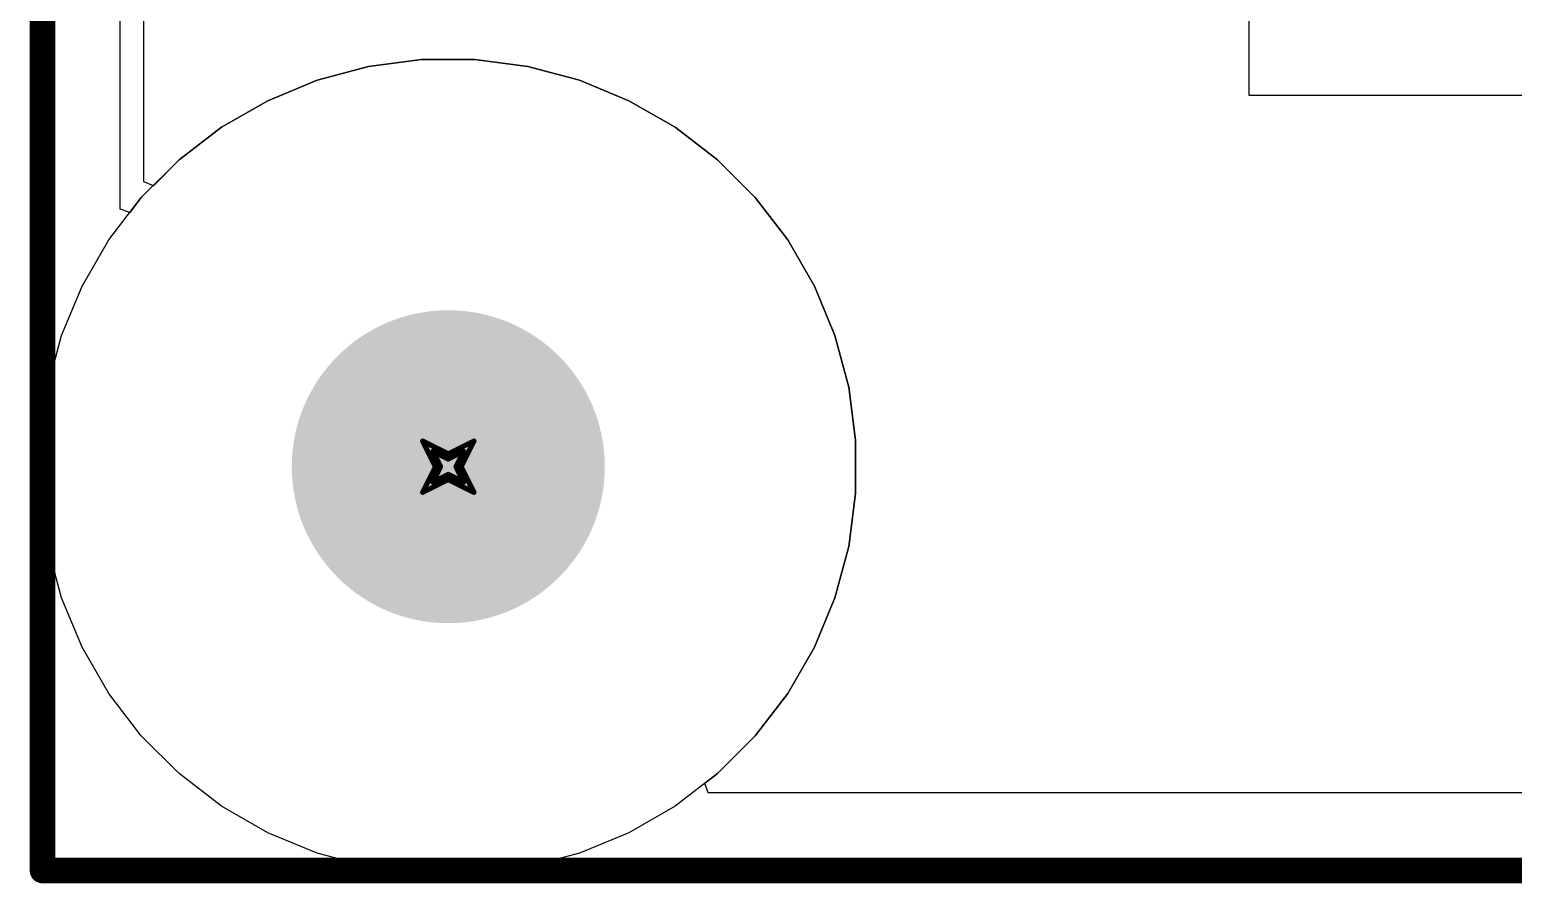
# Model space of a CAD drawing. Header units: inches. Extents: x -5 to 5328, y -4 to 5281.
# Drawn here: x -4.15 to 10.55, y -4.13 to 4.33 of the extents above; entities that cross this region are included whole.
import ezdxf

# ---------------------------------------------------------------- set-up
doc = ezdxf.new("R2010")
doc.units = ezdxf.units.IN
for name, color, linetype in [('Board Outline', 216, 'Continuous'), ('Bottom Layer', 5, 'Continuous'), ('Bottom Solder', 6, 'Continuous'), ('Drill Drawing', 1, 'Continuous'), ('Layer 1', 16, 'Continuous'), ('Layer 2', 76, 'Continuous'), ('Multi-Layer', 9, 'Continuous'), ('Pad Holes', 156, 'Continuous'), ('Top Layer', 1, 'Continuous'), ('Top Solder', 216, 'Continuous')]:
    doc.layers.add(name, color=color, linetype=linetype)

msp = doc.modelspace()

# ---------------------------------------------------------------- hatches: boundary and pattern name
at = {"layer": 'Bottom Solder'}
h = msp.add_hatch(color=6, dxfattribs=at)
edge = h.paths.add_edge_path()
edge.add_arc((0, 0), 0.102, 0, 360)
at = {"layer": 'Pad Holes'}
h = msp.add_hatch(color=7, dxfattribs=at)
edge = h.paths.add_edge_path()
edge.add_arc((0, 0), 1.55, 0, 360)
at = {"layer": 'Top Solder'}
h = msp.add_hatch(color=216, dxfattribs=at)
edge = h.paths.add_edge_path()
edge.add_arc((0, 0), 0.102, 0, 360)

# ---------------------------------------------------------------- linework, layer by layer
at = {"layer": 'Board Outline'}
for points in [[(-4.019, -4, 0.254, 0.254, 0), (-4.019, 106, 0.254, 0.254, 0)], [(-4.019, -4, 0.254, 0.254, 0), (145.981, -4, 0.254, 0.254, 0)]]:
    msp.add_lwpolyline(points, format="xyseb", dxfattribs=at)
msp.add_lwpolyline([(-4.082, -4, 0.127, 0.127, 1), (-3.955, -4, 0.127, 0.127, 1)], format="xyseb", close=True, dxfattribs=at)
msp.add_lwpolyline([(-4.082, -4, 0.127, 0.127, 1), (-3.955, -4, 0.127, 0.127, 1)], format="xyseb", close=True, dxfattribs=at)
at = {"layer": 'Bottom Layer'}
for p, q in [((-3.25, 2.55), (-3.25, 99.426)), ((-0.264, 4.034), (-0.789, 3.965)), ((0.264, 4.034), (-0.264, 4.034)), ((0.789, 3.965), (0.264, 4.034)), ((-1.3, 3.829), (-1.788, 3.626)), ((-0.789, 3.965), (-1.3, 3.829)), ((1.3, 3.829), (0.789, 3.965)), ((1.788, 3.626), (1.3, 3.829)), ((-1.788, 3.626), (-2.246, 3.362)), ((2.246, 3.362), (1.788, 3.626)), ((-2.246, 3.362), (-2.666, 3.04)), ((2.666, 3.04), (2.246, 3.362)), ((-2.666, 3.04), (-3.04, 2.666)), ((3.04, 2.666), (2.666, 3.04)), ((-3.04, 2.666), (-3.154, 2.517)), ((3.362, 2.246), (3.04, 2.666)), ((-3.154, 2.517), (-3.25, 2.55)), ((3.626, 1.788), (3.362, 2.246)), ((3.829, 1.3), (3.626, 1.788)), ((3.965, 0.789), (3.829, 1.3)), ((4.034, 0.264), (3.965, 0.789)), ((4.034, -0.264), (4.034, 0.264)), ((3.965, -0.789), (4.034, -0.264)), ((3.829, -1.3), (3.965, -0.789)), ((3.626, -1.788), (3.829, -1.3)), ((3.362, -2.246), (3.626, -1.788)), ((3.04, -2.666), (3.362, -2.246)), ((2.666, -3.04), (3.04, -2.666)), ((2.541, -3.135), (2.666, -3.04)), ((2.574, -3.231), (2.541, -3.135)), ((56.45, -3.231), (2.574, -3.231))]:
    msp.add_line(p, q, dxfattribs=at)
at = {"layer": 'Drill Drawing'}
for points in [[(-0.254, 0.254, 0.0508, 0.0508, 0), (0, 0.127, 0.0508, 0.0508, 0)], [(-0.254, 0.254, 0.0508, 0.0508, 0), (-0.127, 0, 0.0508, 0.0508, 0)], [(-0.152, 0.152, 0.0508, 0.0508, 0), (0, 0.076, 0.0508, 0.0508, 0)], [(-0.152, 0.152, 0.0508, 0.0508, 0), (-0.076, 0, 0.0508, 0.0508, 0)], [(0, 0.127, 0.0508, 0.0508, 0), (0.254, 0.254, 0.0508, 0.0508, 0)], [(0, 0.076, 0.0508, 0.0508, 0), (0.152, 0.152, 0.0508, 0.0508, 0)], [(0.076, 0, 0.0508, 0.0508, 0), (0.152, 0.152, 0.0508, 0.0508, 0)], [(0.127, 0, 0.0508, 0.0508, 0), (0.254, 0.254, 0.0508, 0.0508, 0)], [(-0.254, -0.254, 0.0508, 0.0508, 0), (-0.127, 0, 0.0508, 0.0508, 0)], [(-0.152, -0.152, 0.0508, 0.0508, 0), (-0.076, 0, 0.0508, 0.0508, 0)], [(0.076, 0, 0.0508, 0.0508, 0), (0.152, -0.152, 0.0508, 0.0508, 0)], [(0.127, 0, 0.0508, 0.0508, 0), (0.254, -0.254, 0.0508, 0.0508, 0)], [(-0.254, -0.254, 0.0508, 0.0508, 0), (0, -0.127, 0.0508, 0.0508, 0)], [(-0.152, -0.152, 0.0508, 0.0508, 0), (0, -0.076, 0.0508, 0.0508, 0)], [(0, -0.076, 0.0508, 0.0508, 0), (0.152, -0.152, 0.0508, 0.0508, 0)], [(0, -0.127, 0.0508, 0.0508, 0), (0.254, -0.254, 0.0508, 0.0508, 0)]]:
    msp.add_lwpolyline(points, format="xyseb", dxfattribs=at)
for points in [[(-0.267, 0.254, 0.0254, 0.0254, 1), (-0.241, 0.254, 0.0254, 0.0254, 1)], [(-0.267, 0.254, 0.0254, 0.0254, 1), (-0.241, 0.254, 0.0254, 0.0254, 1)], [(-0.165, 0.152, 0.0254, 0.0254, 1), (-0.14, 0.152, 0.0254, 0.0254, 1)], [(-0.165, 0.152, 0.0254, 0.0254, 1), (-0.14, 0.152, 0.0254, 0.0254, 1)], [(-0.013, 0.127, 0.0254, 0.0254, 1), (0.013, 0.127, 0.0254, 0.0254, 1)], [(-0.013, 0.127, 0.0254, 0.0254, 1), (0.013, 0.127, 0.0254, 0.0254, 1)], [(0.14, 0.152, 0.0254, 0.0254, 1), (0.165, 0.152, 0.0254, 0.0254, 1)], [(0.14, 0.152, 0.0254, 0.0254, 1), (0.165, 0.152, 0.0254, 0.0254, 1)], [(0.241, 0.254, 0.0254, 0.0254, 1), (0.267, 0.254, 0.0254, 0.0254, 1)], [(0.241, 0.254, 0.0254, 0.0254, 1), (0.267, 0.254, 0.0254, 0.0254, 1)], [(-0.14, 0, 0.0254, 0.0254, 1), (-0.114, 0, 0.0254, 0.0254, 1)], [(-0.14, 0, 0.0254, 0.0254, 1), (-0.114, 0, 0.0254, 0.0254, 1)], [(-0.089, 0, 0.0254, 0.0254, 1), (-0.064, 0, 0.0254, 0.0254, 1)], [(-0.089, 0, 0.0254, 0.0254, 1), (-0.064, 0, 0.0254, 0.0254, 1)], [(-0.013, 0.076, 0.0254, 0.0254, 1), (0.013, 0.076, 0.0254, 0.0254, 1)], [(-0.013, 0.076, 0.0254, 0.0254, 1), (0.013, 0.076, 0.0254, 0.0254, 1)], [(0.064, 0, 0.0254, 0.0254, 1), (0.089, 0, 0.0254, 0.0254, 1)], [(0.064, 0, 0.0254, 0.0254, 1), (0.089, 0, 0.0254, 0.0254, 1)], [(0.114, 0, 0.0254, 0.0254, 1), (0.14, 0, 0.0254, 0.0254, 1)], [(0.114, 0, 0.0254, 0.0254, 1), (0.14, 0, 0.0254, 0.0254, 1)], [(-0.165, -0.152, 0.0254, 0.0254, 1), (-0.14, -0.152, 0.0254, 0.0254, 1)], [(-0.165, -0.152, 0.0254, 0.0254, 1), (-0.14, -0.152, 0.0254, 0.0254, 1)], [(-0.013, -0.076, 0.0254, 0.0254, 1), (0.013, -0.076, 0.0254, 0.0254, 1)], [(-0.013, -0.076, 0.0254, 0.0254, 1), (0.013, -0.076, 0.0254, 0.0254, 1)], [(-0.013, -0.127, 0.0254, 0.0254, 1), (0.013, -0.127, 0.0254, 0.0254, 1)], [(-0.013, -0.127, 0.0254, 0.0254, 1), (0.013, -0.127, 0.0254, 0.0254, 1)], [(0.14, -0.152, 0.0254, 0.0254, 1), (0.165, -0.152, 0.0254, 0.0254, 1)], [(0.14, -0.152, 0.0254, 0.0254, 1), (0.165, -0.152, 0.0254, 0.0254, 1)], [(-0.267, -0.254, 0.0254, 0.0254, 1), (-0.241, -0.254, 0.0254, 0.0254, 1)], [(-0.267, -0.254, 0.0254, 0.0254, 1), (-0.241, -0.254, 0.0254, 0.0254, 1)], [(0.241, -0.254, 0.0254, 0.0254, 1), (0.267, -0.254, 0.0254, 0.0254, 1)], [(0.241, -0.254, 0.0254, 0.0254, 1), (0.267, -0.254, 0.0254, 0.0254, 1)]]:
    msp.add_lwpolyline(points, format="xyseb", close=True, dxfattribs=at)
at = {"layer": 'Layer 1'}
for p, q in [((-3.25, 2.55), (-3.25, 99.426)), ((-0.264, 4.034), (-0.789, 3.965)), ((0.264, 4.034), (-0.264, 4.034)), ((0.789, 3.965), (0.264, 4.034)), ((-1.3, 3.829), (-1.788, 3.626)), ((-0.789, 3.965), (-1.3, 3.829)), ((1.3, 3.829), (0.789, 3.965)), ((1.788, 3.626), (1.3, 3.829)), ((-1.788, 3.626), (-2.246, 3.362)), ((2.246, 3.362), (1.788, 3.626)), ((-2.246, 3.362), (-2.666, 3.04)), ((2.666, 3.04), (2.246, 3.362)), ((-2.666, 3.04), (-3.04, 2.666)), ((3.04, 2.666), (2.666, 3.04)), ((-3.04, 2.666), (-3.154, 2.517)), ((3.362, 2.246), (3.04, 2.666)), ((-3.154, 2.517), (-3.25, 2.55)), ((3.626, 1.788), (3.362, 2.246)), ((3.829, 1.3), (3.626, 1.788)), ((3.965, 0.789), (3.829, 1.3)), ((4.034, 0.264), (3.965, 0.789)), ((4.034, -0.264), (4.034, 0.264)), ((3.965, -0.789), (4.034, -0.264)), ((3.829, -1.3), (3.965, -0.789)), ((3.626, -1.788), (3.829, -1.3)), ((3.362, -2.246), (3.626, -1.788)), ((3.04, -2.666), (3.362, -2.246)), ((2.666, -3.04), (3.04, -2.666)), ((2.541, -3.135), (2.666, -3.04)), ((2.574, -3.231), (2.541, -3.135)), ((56.45, -3.231), (2.574, -3.231))]:
    msp.add_line(p, q, dxfattribs=at)
at = {"layer": 'Layer 2'}
for p, q in [((-3.015, 2.823), (-3.015, 99.158)), ((7.928, 72.889), (7.928, 3.681)), ((-0.264, 4.034), (-0.789, 3.965)), ((0.264, 4.034), (-0.264, 4.034)), ((0.789, 3.965), (0.264, 4.034)), ((-1.3, 3.829), (-1.788, 3.626)), ((-0.789, 3.965), (-1.3, 3.829)), ((1.3, 3.829), (0.789, 3.965)), ((1.788, 3.626), (1.3, 3.829)), ((7.928, 3.681), (21.049, 3.681)), ((-1.788, 3.626), (-2.246, 3.362)), ((2.246, 3.362), (1.788, 3.626)), ((-2.246, 3.362), (-2.666, 3.04)), ((2.666, 3.04), (2.246, 3.362)), ((-2.666, 3.04), (-2.921, 2.784)), ((3.04, 2.666), (2.666, 3.04)), ((-2.921, 2.784), (-3.015, 2.823)), ((3.362, 2.246), (3.04, 2.666)), ((3.626, 1.788), (3.362, 2.246)), ((3.829, 1.3), (3.626, 1.788)), ((3.965, 0.789), (3.829, 1.3)), ((4.034, 0.264), (3.965, 0.789)), ((4.034, -0.264), (4.034, 0.264)), ((3.965, -0.789), (4.034, -0.264)), ((3.829, -1.3), (3.965, -0.789)), ((3.626, -1.788), (3.829, -1.3)), ((3.362, -2.246), (3.626, -1.788)), ((3.04, -2.666), (3.362, -2.246)), ((2.666, -3.04), (3.04, -2.666)), ((2.541, -3.135), (2.666, -3.04)), ((2.574, -3.231), (2.541, -3.135)), ((40.927, -3.231), (2.574, -3.231))]:
    msp.add_line(p, q, dxfattribs=at)
at = {"layer": 'Multi-Layer'}
for p, q in [((-0.789, 3.965), (-0.264, 4.034)), ((-0.264, 4.034), (0, 4.034)), ((0, 4.034), (0.264, 4.034)), ((0.264, 4.034), (0.789, 3.965)), ((-1.788, 3.626), (-1.3, 3.829)), ((-1.3, 3.829), (-0.789, 3.965)), ((0.789, 3.965), (1.3, 3.829)), ((1.3, 3.829), (1.788, 3.626)), ((-2.246, 3.362), (-1.788, 3.626)), ((1.788, 3.626), (2.246, 3.362)), ((-2.666, 3.04), (-2.246, 3.362)), ((2.246, 3.362), (2.666, 3.04)), ((-3.04, 2.666), (-2.666, 3.04)), ((2.666, 3.04), (3.04, 2.666)), ((-3.362, 2.246), (-3.04, 2.666)), ((3.04, 2.666), (3.362, 2.246)), ((-3.626, 1.788), (-3.362, 2.246)), ((3.362, 2.246), (3.626, 1.788)), ((-3.829, 1.3), (-3.626, 1.788)), ((3.626, 1.788), (3.829, 1.3)), ((-3.965, 0.789), (-3.829, 1.3)), ((3.829, 1.3), (3.965, 0.789)), ((-4.034, 0.264), (-3.965, 0.789)), ((3.965, 0.789), (4.034, 0.264)), ((-4.034, 0), (-4.034, 0.264)), ((4.034, 0.264), (4.034, 0)), ((-4.034, -0.264), (-4.034, 0)), ((4.034, 0), (4.034, -0.264)), ((-3.965, -0.789), (-4.034, -0.264)), ((4.034, -0.264), (3.965, -0.789)), ((-3.829, -1.3), (-3.965, -0.789)), ((3.965, -0.789), (3.829, -1.3)), ((-3.626, -1.788), (-3.829, -1.3)), ((3.829, -1.3), (3.626, -1.788)), ((-3.362, -2.246), (-3.626, -1.788)), ((3.626, -1.788), (3.362, -2.246)), ((-3.04, -2.666), (-3.362, -2.246)), ((3.362, -2.246), (3.04, -2.666)), ((-2.666, -3.04), (-3.04, -2.666)), ((3.04, -2.666), (2.666, -3.04)), ((-2.246, -3.362), (-2.666, -3.04)), ((2.666, -3.04), (2.246, -3.362)), ((-1.788, -3.626), (-2.246, -3.362)), ((2.246, -3.362), (1.788, -3.626)), ((-1.3, -3.829), (-1.788, -3.626)), ((1.788, -3.626), (1.3, -3.829)), ((-0.789, -3.965), (-1.3, -3.829)), ((-0.264, -4.034), (-0.789, -3.965)), ((0.789, -3.965), (0.264, -4.034)), ((1.3, -3.829), (0.789, -3.965)), ((0, -4.034), (-0.264, -4.034)), ((0, -4.034), (0, -4.034)), ((0.264, -4.034), (0, -4.034))]:
    msp.add_line(p, q, dxfattribs=at)
at = {"layer": 'Top Layer'}
for p, q in [((-3.25, 2.55), (-3.25, 99.426)), ((-0.264, 4.034), (-0.789, 3.965)), ((0.264, 4.034), (-0.264, 4.034)), ((0.789, 3.965), (0.264, 4.034)), ((-1.3, 3.829), (-1.788, 3.626)), ((-0.789, 3.965), (-1.3, 3.829)), ((1.3, 3.829), (0.789, 3.965)), ((1.788, 3.626), (1.3, 3.829)), ((-1.788, 3.626), (-2.246, 3.362)), ((2.246, 3.362), (1.788, 3.626)), ((-2.246, 3.362), (-2.666, 3.04)), ((2.666, 3.04), (2.246, 3.362)), ((-2.666, 3.04), (-3.04, 2.666)), ((3.04, 2.666), (2.666, 3.04)), ((-3.04, 2.666), (-3.154, 2.517)), ((3.362, 2.246), (3.04, 2.666)), ((-3.154, 2.517), (-3.25, 2.55)), ((3.626, 1.788), (3.362, 2.246)), ((3.829, 1.3), (3.626, 1.788)), ((3.965, 0.789), (3.829, 1.3)), ((4.034, 0.264), (3.965, 0.789)), ((4.034, -0.264), (4.034, 0.264)), ((3.965, -0.789), (4.034, -0.264)), ((3.829, -1.3), (3.965, -0.789)), ((3.626, -1.788), (3.829, -1.3)), ((3.362, -2.246), (3.626, -1.788)), ((3.04, -2.666), (3.362, -2.246)), ((2.666, -3.04), (3.04, -2.666)), ((2.541, -3.135), (2.666, -3.04)), ((2.574, -3.231), (2.541, -3.135)), ((55.039, -3.231), (2.574, -3.231))]:
    msp.add_line(p, q, dxfattribs=at)

doc.saveas('drawing.dxf')
